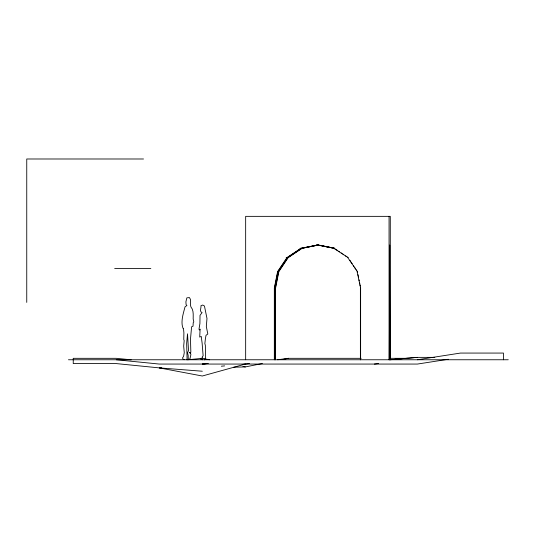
<?xml version="1.0" encoding="UTF-8"?>
<svg xmlns="http://www.w3.org/2000/svg" width="535" height="535" viewBox="0 0 535 535"><rect width="100%" height="100%" fill="white"/><g stroke="black" fill="none" stroke-linecap="round" stroke-linejoin="round"><path stroke-width="0.8" d="M275.324 359.761L275.324 288.057L278.568 271.593L287.817 257.636L301.653 248.307L317.977 245.03L319.014 245.237L317.977 245.03L301.372 248.307L287.295 257.636L277.886 271.593L274.582 288.057L274.582 359.761M274.335 359.761L274.335 288.057L277.611 271.593L286.941 257.636L300.897 248.307L317.355 245.03L334.295 248.307L335.164 248.889M275.572 359.761L275.572 288.057L278.842 271.593L288.171 257.636L302.128 248.307L318.592 245.03L334.268 248.153M186.715 359.787L187.069 358.517L186.661 343.47L187.517 333.82L188.527 350.519L187.538 352.806L188.18 355.467L188.206 359.279L189.898 359.079L190.895 354.605L190.6 353.434L189.403 352.518L190.513 353.133L190.834 352.01L190.487 339.09L191.604 326.778L193.021 326.189L193.222 322.705L193.797 321.909L193.168 318.967C193.175 314.954 193.777 310.22 190.908 306.903C189.55 303.806 191.904 300.235 189.397 297.567L186.842 297.861L185.892 301.86L186.12 304.743L186.909 305.512L185.05 306.802C183.304 313.557 180.402 321.923 183.11 328.53L183.478 328.477L183.893 332.823L183.773 339.431L184.18 340.648L183.686 346.118L184.267 352.672L183.565 356.43L182.488 357.955L183.365 359.533L184.414 359.68M204.664 359.894L205.614 357.607L205.346 345.195L204.858 343.61L205.413 338.642L206.035 335.291L207.814 334.014L206.329 326.577L206.985 318.452L204.444 306.007L202.745 305.05L200.939 305.686L201.006 306.722C200.852 308.702 199.555 311.851 202.07 312.58L200.023 315.356L199.916 323.521L198.98 329.239L199.481 330.055L200.117 329.125L199.702 337.09L201.26 336.428L202.136 343.269L203.133 355.849L202.27 356.691L202.558 357.688L201.12 358.41L200.892 359.092L202.431 359.781M249.47 363.512L245.331 364.061L202.31 376.011L159.29 367.886L116.262 363.586L73.241 363.586L73.241 358.323L116.262 358.323L131.155 359.814M233.748 367.191L245.331 366.93L262.377 363.519M283.483 359.299L288.358 358.323L361.165 358.323M417.427 359.761L460.448 353.067L503.468 353.067L503.468 359.761M448.27 359.266L417.427 364.061L159.29 364.061L116.262 359.761M277.598 359.761L288.358 358.323M374.4 364.061L378.539 363.512M187.417 359.814L202.31 358.323L209.62 359.787M221.343 366.194L224.647 365.9M242.85 364.281L245.331 364.061M434.801 357.367L417.427 357.367L390.289 359.761L390.289 216.354L245.659 216.354L245.659 359.761M417.427 357.367L389.059 359.761L389.059 216.354M143.514 158.989L26.75 158.989L26.75 302.395M316.305 245.03L318.592 245.03M300.001 248.307L302.128 248.307M286.165 257.636L288.171 257.636M333.82 248.307L348.131 257.636L347.268 257.047M114.671 268.456L150.843 268.456M347.777 257.636L357.38 271.593L357.581 272.623M357.106 271.593L360.623 288.057L360.623 359.761M390.122 358.323L408.325 358.323M68.46 359.761L508.25 359.761M161.771 367.886L159.29 367.886L202.31 371.23M320.05 245.445L321.087 245.645M322.123 245.853L332.502 247.899M333.539 248.1L334.582 248.307M320.017 245.445L332.255 247.899M333.278 248.1L334.295 248.307M242.897 366.442L245.331 366.93M336.027 249.47L337.759 250.641M338.622 251.223L339.484 251.804M341.216 252.968L342.079 253.557M342.942 254.138L343.811 254.72M345.536 255.884L346.406 256.466M349.87 260.251L350.445 261.12M351.02 261.996L352.177 263.742M353.334 265.487L353.909 266.356M354.491 267.233L355.648 268.971M356.223 269.847L356.798 270.717M357.989 274.676L358.189 275.706M358.396 276.735L358.597 277.765M359.005 279.825L359.206 280.855M359.614 282.908L359.814 283.938M360.015 284.968L360.222 285.998M390.048 359.761L389.674 245.03L389.306 359.761M360.383 288.057L360.383 359.761M208.035 363.492L202.31 364.061L208.055 363.506"/></g></svg>
